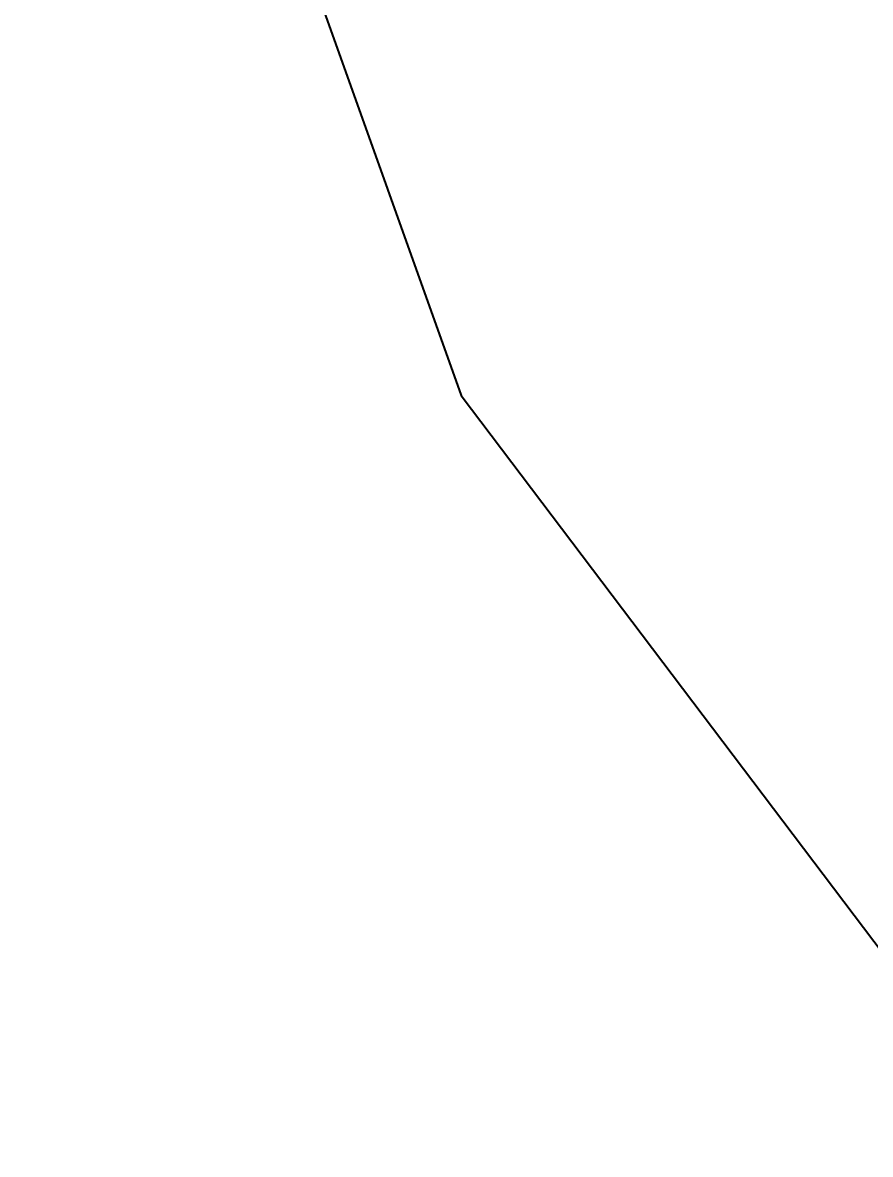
# Model space of a CAD drawing. Header units: millimetres. Extents: x 405522 to 410309, y 2303080 to 2310223.
# Drawn here: x 406365 to 406740, y 2305697 to 2306198 of the extents above; entities that cross this region are included whole.
import ezdxf

# ---------------------------------------------------------------- set-up
doc = ezdxf.new("R2010")
doc.units = ezdxf.units.MM
doc.header["$LTSCALE"] = 10
doc.header["$MEASUREMENT"] = 0
doc.layers.get('Defpoints').update_dxf_attribs({"linetype": 'CONTINUOUS'})
doc.layers.add('DIM', color=4, linetype='CONTINUOUS')
doc.layers.add('w', color=8, linetype='CONTINUOUS')
doc.styles.add('Dien', font='simplex.shx', dxfattribs={"width": 0.75})
doc.dimstyles.new('D6.7', dxfattribs={"dimscale": 6.7, "dimtxt": 1.5, "dimasz": 2, "dimexe": 1.5, "dimexo": 0.5, "dimgap": 1, "dimtad": 1, "dimdec": 0, "dimdsep": 46, "dimtxsty": 'Dien', "dimcen": 1, "dimclrd": 256, "dimclre": 256, "dimclrt": 7, "dimaunit": 1, "dimadec": 3, "dimazin": 0, "dimtfac": 1, "dimtdec": 0, "dimtmove": 1, "dimatfit": 0, "dimfxl": 1, "dimtolj": 1, "dimtzin": 0, "dimlwe": -1, "dimarcsym": 0})

# ---------------------------------------------------------------- blocks, each defined once
blk = doc.blocks.new('*D26')
at = {"layer": 'Defpoints', "color": 0, "linetype": 'Continuous'}
for p in [(406742.6619138751, 2306987.542138263), (407088.9799926709, 2306054.36399705), (407050.0361064873, 2306039.911268014)]:
    blk.add_point(p, dxfattribs=at)
at = {"layer": 'DIM'}
for p, q in [((406739.5212196925, 2306986.376574), (406694.2959683287, 2306969.592725042)), ((407085.8392984883, 2306053.198432786), (407040.6140239395, 2306036.414575225))]:
    blk.add_line(p, q, dxfattribs=at)
at = {"layer": 'DIM', "linetype": 'Continuous', "lineweight": -2}
blk.add_line((406708.380307929, 2306960.526641102), (407045.3738494347, 2306052.474044744), dxfattribs=at)
at = {"layer": 'DIM', "linetype": 'Continuous'}
for points in [[(406710.4741040507, 2306961.303683944), (406706.2865118071, 2306959.74959826), (406703.7180508765, 2306973.089417832)], [(407047.4676455563, 2306053.251087586), (407043.2800533128, 2306051.697001902), (407050.0361064873, 2306039.911268014)]]:
    blk.add_solid(points, dxfattribs=at)
at = {"layer": 'DIM', "color": 7, "linetype": 'Continuous', "insert": (406887.8695083207, 2306510.579817844), "char_height": 10.05, "attachment_point": 5, "rotation": 290.3607342621674, "style": 'Dien'}
blk.add_mtext('\\A1;995', dxfattribs=at)

msp = doc.modelspace()

# ---------------------------------------------------------------- linework, layer by layer
at = {"layer": 'w', "linetype": 'Continuous', "flags": 128}
msp.add_lwpolyline([(407533.9142718813, 2306221.912622465), (407446.8367395523, 2306519.086400952), (407431.693682216, 2306520.593110837), (406364.944930848, 2306576.988135257), (406558.9154982228, 2306033.171299948), (407026.2588231838, 2305414.826644379)], dxfattribs=at)

# ---------------------------------------------------------------- dimensions: what is measured, and where the dimension line sits
at = {"layer": 'DIM', "linetype": 'Continuous'}
dim = msp.add_linear_dim(base=(407050.0361064873, 2306039.911268014), p1=(406742.6619138751, 2306987.542138263), p2=(407088.9799926708, 2306054.36399705), angle=290.3607342621675, dimstyle='D6.7', dxfattribs=at)
dim.commit()
dim.dimension.update_dxf_attribs({"geometry": '*D26', "text_midpoint": (406887.8695083208, 2306510.579817844)})

doc.saveas('drawing.dxf')
